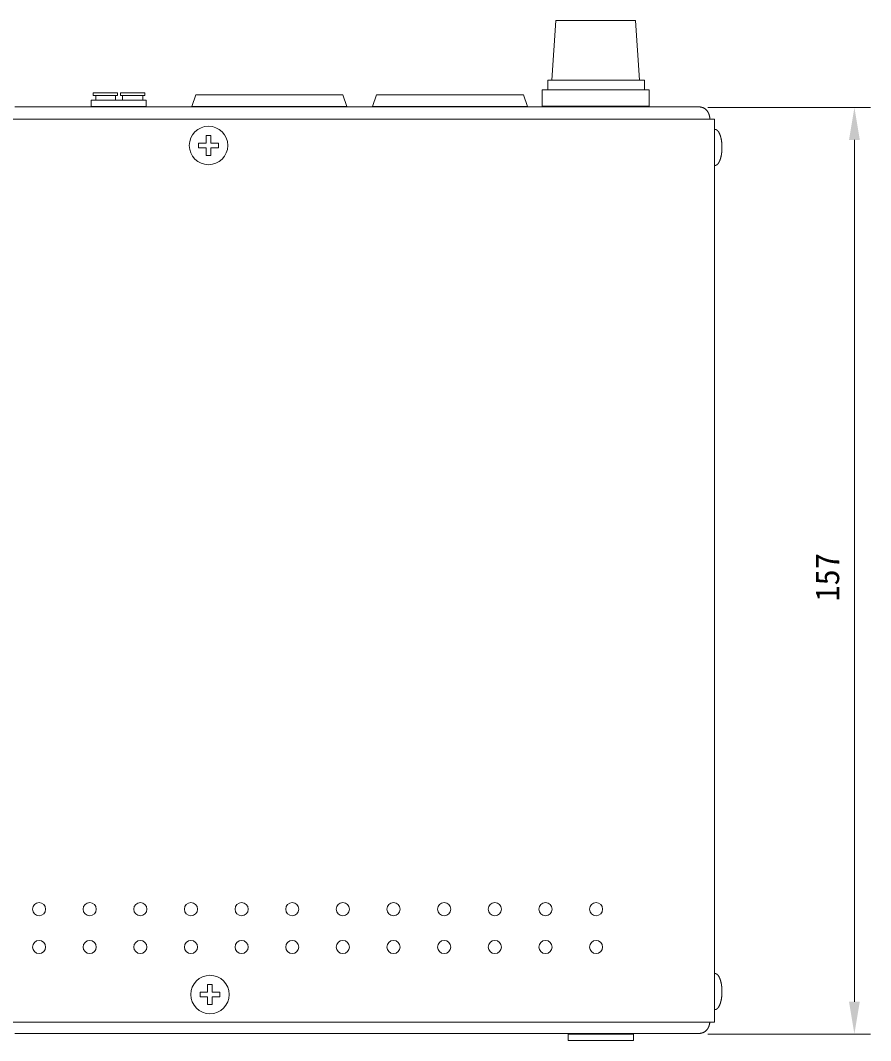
# Model space of a CAD drawing. Units: millimetres on the paper. Extents: x -105 to 105, y -148 to 148.
# Drawn here: x -37.5 to 28.2, y -25.9 to 52.9 of the extents above; entities that cross this region are included whole.
import ezdxf
from ezdxf.enums import TextEntityAlignment as Align

# ---------------------------------------------------------------- set-up
doc = ezdxf.new("R2010")
doc.units = ezdxf.units.MM
doc.layers.add('0-0_0', color=7, linetype='Continuous')
doc.layers.add('0-4_AM_5', color=3, linetype='Continuous', lineweight=18)
doc.layers.add('0-5_レイヤー_1', color=7, linetype='Continuous', lineweight=18)
doc.styles.add('ＭＳ ゴシック', font='')
doc.styles.get('ＭＳ ゴシック').set_extended_font_data('MS Gothic')

# ---------------------------------------------------------------- blocks, each defined once
blk = doc.blocks.new('U45')
at = {"layer": '0-4_AM_5', "color": 7, "style": 'ＭＳ ゴシック'}
blk.add_text('157', height=1.833, rotation=90, dxfattribs=at).set_placement((228.667, 162.38), align=Align.BOTTOM_LEFT)

msp = doc.modelspace()

# ---------------------------------------------------------------- linework, layer by layer
at = {"layer": '0-4_AM_5'}
for p, q in [((15.621, 46.211), (28.194, 46.211)), ((26.944, -22.855), (26.944, 43.711)), ((15.621, -25.355), (28.194, -25.355))]:
    msp.add_line(p, q, dxfattribs=at)
at = {"layer": '0-4_AM_5', "color": 7}
for points in [[(26.528, 43.711), (27.361, 43.711), (26.944, 46.211)], [(26.528, -22.855), (27.361, -22.855), (26.944, -25.355)]]:
    msp.add_solid(points, dxfattribs=at)
at = {"layer": '0-5_レイヤー_1'}
for p, q in [((-31.622, 47.114), (-31.622, 46.79)), ((-30.111, 47.114), (-30.111, 46.776)), ((-29.559, 47.114), (-29.559, 46.785)), ((-28.004, 47.114), (-28.004, 46.795))]:
    msp.add_line(p, q, dxfattribs=at)
for points in [[(10.347, 48.316), (3.593, 48.316), (3.899, 52.943), (10.042, 52.943)], [(10.728, 47.58), (3.264, 47.58), (3.264, 48.323), (10.728, 48.323)], [(-29.946, 47.152), (-31.825, 47.152), (-31.825, 47.342), (-29.946, 47.342)], [(-27.839, 47.152), (-29.717, 47.152), (-29.717, 47.342), (-27.839, 47.342)], [(11.109, 46.314), (2.845, 46.314), (2.845, 47.571), (11.109, 47.571)], [(-27.743, 46.289), (-31.983, 46.289), (-31.983, 46.771), (-27.743, 46.771)], [(-12.249, 46.289), (-24.208, 46.289), (-23.903, 47.203), (-12.554, 47.203)], [(1.69, 46.289), (-10.269, 46.289), (-9.964, 47.203), (1.385, 47.203)], [(16.136, -24.447), (-62.064, -24.447), (-62.064, 45.324), (16.136, 45.324)], [(-22.159, 43.463), (-22.749, 43.463), (-22.749, 44.053), (-23.111, 44.053), (-23.111, 43.463), (-23.701, 43.463), (-23.701, 43.1), (-23.111, 43.1), (-23.111, 42.51), (-22.749, 42.51), (-22.749, 43.1), (-22.159, 43.1)], [(-22.045, -22.12), (-22.635, -22.12), (-22.635, -21.53), (-22.997, -21.53), (-22.997, -22.12), (-23.587, -22.12), (-23.587, -22.482), (-22.997, -22.482), (-22.997, -23.072), (-22.635, -23.072), (-22.635, -22.482), (-22.045, -22.482)], [(9.878, -25.861), (4.831, -25.861), (4.831, -25.354), (9.878, -25.354)]]:
    msp.add_lwpolyline(points, close=True, dxfattribs=at)
for points in [[(-37.887, 46.263), (-37.39, 46.263), (-36.895, 46.263), (-36.404, 46.263), (-35.916, 46.263), (-35.432, 46.263), (-34.952, 46.263), (-34.477, 46.263), (-34.006, 46.263), (-33.541, 46.263), (-33.081, 46.263), (-32.627, 46.263), (-32.179, 46.263), (-31.738, 46.263), (-31.303, 46.263), (-30.875, 46.263), (-30.455, 46.263), (-30.043, 46.263), (-29.639, 46.263), (-29.243, 46.263), (-28.856, 46.263), (-28.478, 46.263), (-28.109, 46.263)], [(-28.109, 46.263), (-27.75, 46.263), (-27.402, 46.263), (-27.063, 46.263), (-26.736, 46.263), (-26.419, 46.263), (-26.114, 46.263), (-25.82, 46.263), (-25.539, 46.263), (-25.27, 46.263), (-25.013, 46.263), (-24.77, 46.263), (-24.539, 46.263), (-24.323, 46.263), (-24.12, 46.263), (-23.932, 46.263), (-23.759, 46.263), (-23.6, 46.263), (-23.457, 46.263), (-23.329, 46.263), (-23.218, 46.263), (-23.122, 46.263), (-23.044, 46.263), (-22.982, 46.263), (-22.937, 46.263), (-22.91, 46.263), (-22.901, 46.263)], [(-17.705, 46.263), (-18.064, 46.263), (-18.413, 46.263), (-18.751, 46.263), (-19.079, 46.263), (-19.395, 46.263), (-19.7, 46.263), (-19.994, 46.263), (-20.276, 46.263), (-20.545, 46.263), (-20.801, 46.263), (-21.045, 46.263), (-21.275, 46.263), (-21.491, 46.263), (-21.694, 46.263), (-21.882, 46.263), (-22.055, 46.263), (-22.214, 46.263), (-22.357, 46.263), (-22.485, 46.263), (-22.597, 46.263), (-22.692, 46.263), (-22.771, 46.263), (-22.833, 46.263), (-22.877, 46.263), (-22.904, 46.263), (-22.913, 46.263)], [(0.65, 46.263), (0.154, 46.263), (-0.344, 46.263), (-0.846, 46.263), (-1.349, 46.263), (-1.854, 46.263), (-2.36, 46.263), (-2.867, 46.263), (-3.375, 46.263), (-3.884, 46.263), (-4.392, 46.263), (-4.901, 46.263), (-5.408, 46.263), (-5.915, 46.263), (-6.421, 46.263), (-6.925, 46.263), (-7.427, 46.263), (-7.927, 46.263), (-8.424, 46.263), (-8.919, 46.263), (-9.41, 46.263), (-9.898, 46.263), (-10.382, 46.263), (-10.862, 46.263), (-11.337, 46.263), (-11.808, 46.263), (-12.273, 46.263), (-12.733, 46.263), (-13.187, 46.263), (-13.635, 46.263), (-14.077, 46.263), (-14.511, 46.263), (-14.939, 46.263), (-15.359, 46.263), (-15.771, 46.263), (-16.176, 46.263), (-16.571, 46.263), (-16.958, 46.263), (-17.336, 46.263), (-17.705, 46.263)], [(14.401, 46.263), (14.266, 46.263), (14.115, 46.263), (13.949, 46.263), (13.768, 46.263), (13.573, 46.263), (13.363, 46.263), (13.14, 46.263), (12.903, 46.263), (12.653, 46.263), (12.39, 46.263), (12.115, 46.263), (11.827, 46.263), (11.528, 46.263), (11.217, 46.263), (10.894, 46.263), (10.561, 46.263), (10.218, 46.263), (9.864, 46.263), (9.5, 46.263), (9.127, 46.263), (8.744, 46.263), (8.353, 46.263), (7.953, 46.263), (7.544, 46.263), (7.128, 46.263), (6.704, 46.263), (6.273, 46.263), (5.835, 46.263), (5.39, 46.263), (4.939, 46.263), (4.482, 46.263), (4.02, 46.263), (3.552, 46.263), (3.079, 46.263), (2.601, 46.263), (2.119, 46.263), (1.633, 46.263), (1.143, 46.263), (0.65, 46.263)], [(15.441, 46.091), (15.428, 46.1), (15.416, 46.11), (15.403, 46.119), (15.39, 46.128), (15.376, 46.137), (15.362, 46.145), (15.348, 46.154), (15.333, 46.162), (15.318, 46.169), (15.303, 46.177), (15.288, 46.184), (15.272, 46.191), (15.256, 46.198), (15.239, 46.205), (15.222, 46.211), (15.205, 46.217), (15.188, 46.222), (15.17, 46.227), (15.151, 46.232), (15.133, 46.237), (15.114, 46.241), (15.094, 46.245), (15.075, 46.249), (15.055, 46.252), (15.034, 46.255), (15.013, 46.257), (14.992, 46.259), (14.97, 46.261), (14.948, 46.262), (14.926, 46.263), (14.903, 46.263), (14.889, 46.263), (14.871, 46.263), (14.835, 46.263), (14.782, 46.263), (14.712, 46.263), (14.625, 46.263), (14.521, 46.263), (14.401, 46.263)], [(15.73, 45.647), (15.726, 45.658), (15.722, 45.669), (15.718, 45.681), (15.714, 45.692), (15.71, 45.704), (15.706, 45.715), (15.701, 45.727), (15.697, 45.739), (15.692, 45.75), (15.687, 45.762), (15.681, 45.774), (15.676, 45.786), (15.67, 45.798), (15.664, 45.81), (15.658, 45.822), (15.652, 45.834), (15.645, 45.846), (15.638, 45.858), (15.632, 45.87), (15.624, 45.882), (15.617, 45.893), (15.609, 45.905), (15.601, 45.917), (15.593, 45.929), (15.585, 45.94), (15.576, 45.952), (15.568, 45.963), (15.558, 45.974), (15.549, 45.986), (15.54, 45.997), (15.53, 46.008), (15.52, 46.019), (15.509, 46.029), (15.498, 46.04), (15.487, 46.05), (15.476, 46.061), (15.465, 46.071), (15.453, 46.081), (15.441, 46.091)], [(15.78, 45.375), (15.78, 45.376), (15.78, 45.378), (15.78, 45.38), (15.78, 45.382), (15.78, 45.385), (15.78, 45.388), (15.779, 45.391), (15.779, 45.395), (15.779, 45.399), (15.778, 45.403), (15.778, 45.408), (15.777, 45.413), (15.777, 45.418), (15.776, 45.424), (15.776, 45.43), (15.775, 45.437), (15.774, 45.443), (15.773, 45.45), (15.772, 45.457), (15.771, 45.465), (15.77, 45.472), (15.769, 45.48), (15.767, 45.489), (15.766, 45.497), (15.764, 45.506), (15.763, 45.515), (15.761, 45.524), (15.759, 45.533), (15.757, 45.542), (15.755, 45.552), (15.753, 45.562), (15.75, 45.572), (15.748, 45.582), (15.745, 45.593), (15.742, 45.603), (15.739, 45.614), (15.736, 45.625), (15.733, 45.636), (15.73, 45.647)], [(16.391, 44.413), (16.384, 44.42), (16.377, 44.427), (16.37, 44.434), (16.363, 44.441), (16.356, 44.448), (16.348, 44.454), (16.341, 44.46), (16.334, 44.466), (16.327, 44.471), (16.319, 44.476), (16.312, 44.481), (16.304, 44.486), (16.297, 44.49), (16.289, 44.494), (16.282, 44.498), (16.274, 44.502), (16.266, 44.505), (16.259, 44.508), (16.251, 44.511), (16.243, 44.513), (16.235, 44.516), (16.228, 44.518), (16.22, 44.519), (16.212, 44.521), (16.204, 44.522), (16.196, 44.522), (16.188, 44.523), (16.18, 44.523)], [(16.616, 43.952), (16.612, 43.968), (16.607, 43.983), (16.603, 43.998), (16.598, 44.013), (16.593, 44.028), (16.588, 44.042), (16.584, 44.057), (16.579, 44.071), (16.574, 44.085), (16.568, 44.099), (16.563, 44.112), (16.558, 44.126), (16.553, 44.139), (16.547, 44.152), (16.542, 44.165), (16.536, 44.178), (16.53, 44.19), (16.525, 44.203), (16.519, 44.215), (16.513, 44.227), (16.507, 44.239), (16.501, 44.25), (16.495, 44.261), (16.489, 44.273), (16.483, 44.283), (16.477, 44.294), (16.471, 44.305), (16.464, 44.315), (16.458, 44.325), (16.451, 44.335), (16.445, 44.344), (16.438, 44.354), (16.432, 44.363), (16.425, 44.372), (16.418, 44.38), (16.412, 44.389), (16.405, 44.397), (16.398, 44.405), (16.391, 44.413)], [(16.718, 43.244), (16.718, 43.265), (16.717, 43.285), (16.716, 43.305), (16.715, 43.325), (16.714, 43.345), (16.713, 43.365), (16.711, 43.384), (16.71, 43.404), (16.708, 43.423), (16.707, 43.443), (16.705, 43.462), (16.703, 43.481), (16.701, 43.5), (16.699, 43.519), (16.697, 43.538), (16.694, 43.557), (16.692, 43.575), (16.69, 43.594), (16.687, 43.612), (16.684, 43.631), (16.682, 43.649), (16.679, 43.667), (16.676, 43.685), (16.673, 43.702), (16.67, 43.72), (16.666, 43.738), (16.663, 43.755), (16.66, 43.772), (16.656, 43.789), (16.653, 43.806), (16.649, 43.823), (16.645, 43.84), (16.641, 43.856), (16.637, 43.873), (16.633, 43.889), (16.629, 43.905), (16.625, 43.921), (16.621, 43.937), (16.616, 43.952)], [(16.66, 42.491), (16.663, 42.508), (16.666, 42.526), (16.67, 42.543), (16.673, 42.561), (16.676, 42.579), (16.679, 42.597), (16.682, 42.615), (16.684, 42.633), (16.687, 42.651), (16.69, 42.67), (16.692, 42.688), (16.694, 42.707), (16.697, 42.725), (16.699, 42.744), (16.701, 42.763), (16.703, 42.782), (16.705, 42.802), (16.707, 42.821), (16.708, 42.84), (16.71, 42.86), (16.711, 42.879), (16.713, 42.899), (16.714, 42.919), (16.715, 42.939), (16.716, 42.959), (16.717, 42.979), (16.718, 42.999), (16.718, 43.019), (16.719, 43.039), (16.719, 43.06), (16.72, 43.08), (16.72, 43.101), (16.72, 43.121), (16.72, 43.142), (16.72, 43.163), (16.72, 43.183), (16.719, 43.204), (16.719, 43.224), (16.718, 43.244)], [(16.18, 41.74), (16.188, 41.74), (16.196, 41.741), (16.204, 41.741), (16.212, 41.742), (16.22, 41.744), (16.228, 41.745), (16.235, 41.747), (16.243, 41.749), (16.251, 41.752), (16.259, 41.755), (16.266, 41.758), (16.274, 41.761), (16.282, 41.765), (16.289, 41.768), (16.297, 41.773), (16.304, 41.777), (16.312, 41.782), (16.319, 41.787), (16.327, 41.792), (16.334, 41.797), (16.341, 41.803), (16.348, 41.809), (16.356, 41.815), (16.363, 41.822), (16.37, 41.829), (16.377, 41.836), (16.384, 41.843), (16.391, 41.85), (16.398, 41.858), (16.405, 41.866), (16.412, 41.874), (16.418, 41.883), (16.425, 41.891), (16.432, 41.9), (16.438, 41.909), (16.445, 41.919), (16.451, 41.928), (16.458, 41.938), (16.464, 41.948)], [(16.464, 41.948), (16.471, 41.958), (16.477, 41.969), (16.483, 41.98), (16.489, 41.991), (16.495, 42.002), (16.501, 42.013), (16.507, 42.025), (16.513, 42.036), (16.519, 42.048), (16.525, 42.06), (16.53, 42.073), (16.536, 42.085), (16.542, 42.098), (16.547, 42.111), (16.553, 42.124), (16.558, 42.137), (16.563, 42.151), (16.568, 42.165), (16.574, 42.178), (16.579, 42.193), (16.584, 42.207), (16.588, 42.221), (16.593, 42.236), (16.598, 42.251), (16.603, 42.265), (16.607, 42.281), (16.612, 42.296), (16.616, 42.311), (16.621, 42.327), (16.625, 42.343), (16.629, 42.358), (16.633, 42.375), (16.637, 42.391), (16.641, 42.407), (16.645, 42.424), (16.649, 42.44), (16.653, 42.457), (16.656, 42.474), (16.66, 42.491)], [(16.391, -20.792), (16.384, -20.785), (16.377, -20.778), (16.37, -20.771), (16.363, -20.764), (16.356, -20.757), (16.348, -20.751), (16.341, -20.745), (16.334, -20.739), (16.327, -20.734), (16.319, -20.729), (16.312, -20.724), (16.304, -20.719), (16.297, -20.715), (16.289, -20.711), (16.282, -20.707), (16.274, -20.703), (16.266, -20.7), (16.259, -20.697), (16.251, -20.694), (16.243, -20.691), (16.235, -20.689), (16.228, -20.687), (16.22, -20.686), (16.212, -20.684), (16.204, -20.683), (16.196, -20.683), (16.188, -20.682), (16.18, -20.682)], [(16.616, -21.253), (16.612, -21.237), (16.607, -21.222), (16.603, -21.207), (16.598, -21.192), (16.593, -21.177), (16.588, -21.163), (16.584, -21.148), (16.579, -21.134), (16.574, -21.12), (16.568, -21.106), (16.563, -21.093), (16.558, -21.079), (16.553, -21.066), (16.547, -21.053), (16.542, -21.04), (16.536, -21.027), (16.53, -21.015), (16.525, -21.002), (16.519, -20.99), (16.513, -20.978), (16.507, -20.966), (16.501, -20.955), (16.495, -20.944), (16.489, -20.932), (16.483, -20.921), (16.477, -20.911), (16.471, -20.9), (16.464, -20.89), (16.458, -20.88), (16.451, -20.87), (16.445, -20.861), (16.438, -20.851), (16.432, -20.842), (16.425, -20.833), (16.418, -20.825), (16.412, -20.816), (16.405, -20.808), (16.398, -20.8), (16.391, -20.792)], [(16.718, -21.961), (16.718, -21.94), (16.717, -21.92), (16.716, -21.9), (16.715, -21.88), (16.714, -21.86), (16.713, -21.84), (16.711, -21.821), (16.71, -21.801), (16.708, -21.782), (16.707, -21.762), (16.705, -21.743), (16.703, -21.724), (16.701, -21.705), (16.699, -21.686), (16.697, -21.667), (16.694, -21.648), (16.692, -21.63), (16.69, -21.611), (16.687, -21.593), (16.684, -21.574), (16.682, -21.556), (16.679, -21.538), (16.676, -21.52), (16.673, -21.502), (16.67, -21.485), (16.666, -21.467), (16.663, -21.45), (16.66, -21.433), (16.656, -21.416), (16.653, -21.399), (16.649, -21.382), (16.645, -21.365), (16.641, -21.349), (16.637, -21.332), (16.633, -21.316), (16.629, -21.3), (16.625, -21.284), (16.621, -21.268), (16.616, -21.253)], [(16.66, -22.714), (16.663, -22.697), (16.666, -22.679), (16.67, -22.662), (16.673, -22.644), (16.676, -22.626), (16.679, -22.608), (16.682, -22.59), (16.684, -22.572), (16.687, -22.554), (16.69, -22.535), (16.692, -22.517), (16.694, -22.498), (16.697, -22.48), (16.699, -22.461), (16.701, -22.442), (16.703, -22.423), (16.705, -22.403), (16.707, -22.384), (16.708, -22.365), (16.71, -22.345), (16.711, -22.326), (16.713, -22.306), (16.714, -22.286), (16.715, -22.266), (16.716, -22.246), (16.717, -22.226), (16.718, -22.206), (16.718, -22.186), (16.719, -22.166), (16.719, -22.145), (16.72, -22.125), (16.72, -22.104), (16.72, -22.084), (16.72, -22.063), (16.72, -22.042), (16.72, -22.022), (16.719, -22.001), (16.719, -21.981), (16.718, -21.961)], [(16.464, -23.257), (16.471, -23.247), (16.477, -23.236), (16.483, -23.225), (16.489, -23.214), (16.495, -23.203), (16.501, -23.192), (16.507, -23.18), (16.513, -23.169), (16.519, -23.157), (16.525, -23.145), (16.53, -23.132), (16.536, -23.12), (16.542, -23.107), (16.547, -23.094), (16.553, -23.081), (16.558, -23.068), (16.563, -23.054), (16.568, -23.04), (16.574, -23.026), (16.579, -23.012), (16.584, -22.998), (16.588, -22.984), (16.593, -22.969), (16.598, -22.954), (16.603, -22.94), (16.607, -22.924), (16.612, -22.909), (16.616, -22.894), (16.621, -22.878), (16.625, -22.862), (16.629, -22.846), (16.633, -22.83), (16.637, -22.814), (16.641, -22.798), (16.645, -22.781), (16.649, -22.765), (16.653, -22.748), (16.656, -22.731), (16.66, -22.714)], [(16.18, -23.465), (16.188, -23.465), (16.196, -23.464), (16.204, -23.464), (16.212, -23.463), (16.22, -23.461), (16.228, -23.46), (16.235, -23.458), (16.243, -23.456), (16.251, -23.453), (16.259, -23.45), (16.266, -23.447), (16.274, -23.444), (16.282, -23.44), (16.289, -23.436), (16.297, -23.432), (16.304, -23.428), (16.312, -23.423), (16.319, -23.418), (16.327, -23.413), (16.334, -23.408), (16.341, -23.402), (16.348, -23.396), (16.356, -23.39), (16.363, -23.383), (16.37, -23.376), (16.377, -23.369), (16.384, -23.362), (16.391, -23.355), (16.398, -23.347), (16.405, -23.339), (16.412, -23.331), (16.418, -23.322), (16.425, -23.314), (16.432, -23.305), (16.438, -23.296), (16.445, -23.286), (16.451, -23.277), (16.458, -23.267), (16.464, -23.257)], [(15.78, -24.421), (15.78, -24.422), (15.78, -24.423), (15.78, -24.425), (15.78, -24.427), (15.78, -24.429), (15.78, -24.431), (15.78, -24.434), (15.779, -24.438), (15.779, -24.442), (15.779, -24.446), (15.778, -24.45), (15.778, -24.455), (15.777, -24.46), (15.777, -24.465), (15.776, -24.471), (15.776, -24.477), (15.775, -24.483), (15.774, -24.49), (15.773, -24.497), (15.772, -24.504), (15.771, -24.511), (15.77, -24.519), (15.769, -24.527), (15.767, -24.535), (15.766, -24.544), (15.764, -24.552), (15.763, -24.561), (15.761, -24.57), (15.759, -24.58), (15.757, -24.589), (15.755, -24.599), (15.753, -24.609), (15.75, -24.619), (15.748, -24.629), (15.745, -24.639), (15.742, -24.65), (15.739, -24.661), (15.736, -24.671), (15.733, -24.682)], [(15.453, -25.127), (15.441, -25.137), (15.428, -25.147), (15.416, -25.156), (15.403, -25.165), (15.39, -25.174), (15.376, -25.183), (15.362, -25.192), (15.348, -25.2), (15.333, -25.208), (15.318, -25.216), (15.303, -25.223), (15.288, -25.231), (15.272, -25.238), (15.256, -25.245), (15.239, -25.251), (15.222, -25.257), (15.205, -25.263), (15.188, -25.269), (15.17, -25.274), (15.151, -25.279), (15.133, -25.283), (15.114, -25.288), (15.094, -25.292), (15.075, -25.295), (15.055, -25.298), (15.034, -25.301), (15.013, -25.304), (14.992, -25.306), (14.97, -25.307), (14.948, -25.309), (14.926, -25.309), (14.903, -25.31), (14.889, -25.31), (14.871, -25.31), (14.835, -25.31), (14.782, -25.31), (14.712, -25.31), (14.625, -25.31), (14.521, -25.31)], [(15.733, -24.682), (15.73, -24.693), (15.726, -24.705), (15.722, -24.716), (15.718, -24.727), (15.714, -24.739), (15.71, -24.75), (15.706, -24.762), (15.701, -24.774), (15.697, -24.785), (15.692, -24.797), (15.687, -24.809), (15.681, -24.821), (15.676, -24.833), (15.67, -24.845), (15.664, -24.857), (15.658, -24.869), (15.652, -24.881), (15.645, -24.892), (15.638, -24.904), (15.632, -24.916), (15.624, -24.928), (15.617, -24.94), (15.609, -24.952), (15.601, -24.963), (15.593, -24.975), (15.585, -24.987), (15.576, -24.998), (15.568, -25.01), (15.558, -25.021), (15.549, -25.032), (15.54, -25.043), (15.53, -25.054), (15.52, -25.065), (15.509, -25.076), (15.498, -25.087), (15.487, -25.097), (15.476, -25.107), (15.465, -25.117), (15.453, -25.127)], [(-37.887, -25.31), (-37.39, -25.31), (-36.895, -25.31), (-36.404, -25.31), (-35.916, -25.31), (-35.432, -25.31), (-34.952, -25.31), (-34.477, -25.31), (-34.006, -25.31), (-33.541, -25.31), (-33.081, -25.31), (-32.627, -25.31), (-32.179, -25.31), (-31.738, -25.31), (-31.303, -25.31), (-30.875, -25.31), (-30.455, -25.31), (-30.043, -25.31), (-29.639, -25.31), (-29.243, -25.31), (-28.856, -25.31), (-28.478, -25.31)], [(-28.478, -25.31), (-28.109, -25.31), (-27.75, -25.31), (-27.402, -25.31), (-27.063, -25.31), (-26.736, -25.31), (-26.419, -25.31), (-26.114, -25.31), (-25.82, -25.31), (-25.539, -25.31), (-25.27, -25.31), (-25.013, -25.31), (-24.77, -25.31), (-24.539, -25.31), (-24.323, -25.31), (-24.12, -25.31), (-23.932, -25.31), (-23.759, -25.31), (-23.6, -25.31), (-23.457, -25.31), (-23.329, -25.31), (-23.218, -25.31), (-23.122, -25.31), (-23.044, -25.31), (-22.982, -25.31), (-22.937, -25.31), (-22.91, -25.31), (-22.901, -25.31)], [(-17.337, -25.31), (-17.705, -25.31), (-18.064, -25.31), (-18.413, -25.31), (-18.751, -25.31), (-19.079, -25.31), (-19.396, -25.31), (-19.701, -25.31), (-19.994, -25.31), (-20.276, -25.31), (-20.545, -25.31), (-20.802, -25.31), (-21.045, -25.31), (-21.275, -25.31), (-21.492, -25.31), (-21.694, -25.31), (-21.882, -25.31), (-22.056, -25.31), (-22.214, -25.31), (-22.358, -25.31), (-22.485, -25.31), (-22.597, -25.31), (-22.692, -25.31), (-22.771, -25.31), (-22.833, -25.31), (-22.877, -25.31), (-22.904, -25.31), (-22.913, -25.31)], [(1.143, -25.31), (0.65, -25.31), (0.154, -25.31), (-0.345, -25.31), (-0.846, -25.31), (-1.349, -25.31), (-1.854, -25.31), (-2.36, -25.31), (-2.867, -25.31), (-3.375, -25.31), (-3.884, -25.31), (-4.392, -25.31), (-4.901, -25.31), (-5.409, -25.31), (-5.915, -25.31), (-6.421, -25.31), (-6.925, -25.31), (-7.427, -25.31), (-7.927, -25.31), (-8.425, -25.31), (-8.919, -25.31), (-9.411, -25.31), (-9.898, -25.31), (-10.382, -25.31), (-10.862, -25.31), (-11.338, -25.31), (-11.808, -25.31), (-12.274, -25.31), (-12.733, -25.31), (-13.187, -25.31), (-13.635, -25.31), (-14.077, -25.31), (-14.512, -25.31), (-14.939, -25.31), (-15.359, -25.31), (-15.772, -25.31), (-16.176, -25.31), (-16.572, -25.31), (-16.959, -25.31), (-17.337, -25.31)], [(14.521, -25.31), (14.401, -25.31), (14.266, -25.31), (14.115, -25.31), (13.949, -25.31), (13.768, -25.31), (13.573, -25.31), (13.363, -25.31), (13.14, -25.31), (12.903, -25.31), (12.653, -25.31), (12.39, -25.31), (12.115, -25.31), (11.827, -25.31), (11.528, -25.31), (11.217, -25.31), (10.894, -25.31), (10.561, -25.31), (10.218, -25.31), (9.864, -25.31), (9.5, -25.31), (9.127, -25.31), (8.744, -25.31), (8.353, -25.31), (7.953, -25.31), (7.544, -25.31), (7.128, -25.31), (6.704, -25.31), (6.273, -25.31), (5.835, -25.31), (5.39, -25.31), (4.939, -25.31), (4.482, -25.31), (4.019, -25.31), (3.551, -25.31), (3.078, -25.31), (2.601, -25.31), (2.119, -25.31), (1.633, -25.31), (1.143, -25.31)]]:
    msp.add_lwpolyline(points, dxfattribs=at)
for centre, radius in [((-22.93, 43.282), 1.485), ((-36.014, -15.712), 0.508), ((-32.104, -15.712), 0.508), ((-28.194, -15.712), 0.508), ((-24.284, -15.712), 0.508), ((-20.374, -15.712), 0.508), ((-16.464, -15.712), 0.508), ((-12.554, -15.712), 0.508), ((-8.643, -15.712), 0.508), ((-4.733, -15.712), 0.508), ((-0.823, -15.712), 0.508), ((3.087, -15.712), 0.508), ((6.997, -15.712), 0.508), ((-36.014, -18.632), 0.508), ((-32.104, -18.632), 0.508), ((-28.194, -18.632), 0.508), ((-24.284, -18.632), 0.508), ((-20.374, -18.632), 0.508), ((-16.464, -18.632), 0.508), ((-12.554, -18.632), 0.508), ((-8.643, -18.632), 0.508), ((-4.733, -18.632), 0.508), ((-0.823, -18.632), 0.508), ((3.087, -18.632), 0.508), ((6.997, -18.632), 0.508), ((-22.816, -22.301), 1.485)]:
    msp.add_circle(centre, radius, dxfattribs=at)

# ---------------------------------------------------------------- block references
at = {"layer": '0-0_0'}
msp.add_blockref('U45', (-202.348, -154.327), dxfattribs=at)

doc.saveas('drawing.dxf')
